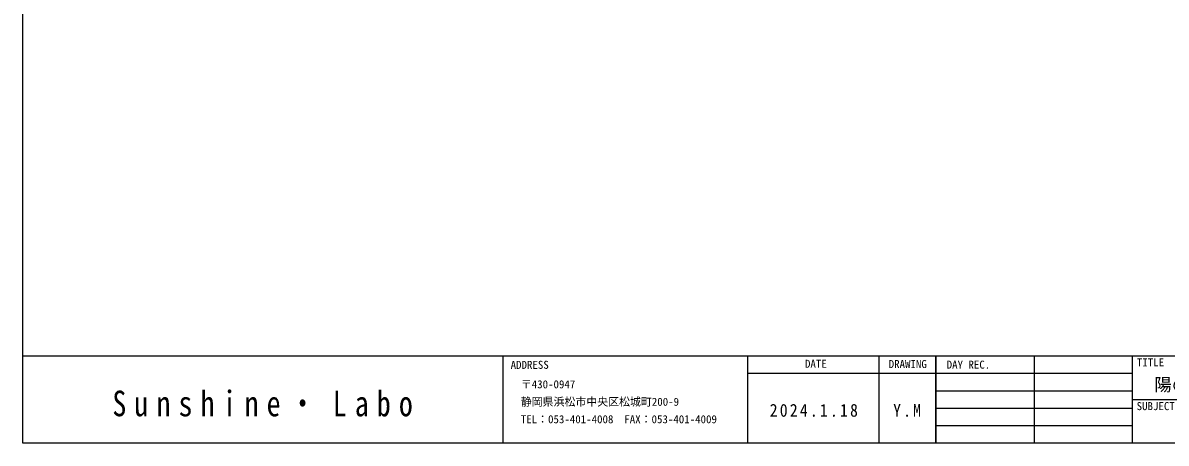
# Model space of a CAD drawing. Units: millimetres on the paper, enlarged 10 times. Extents: x -4356 to 3884, y -2974 to 2806.
# Drawn here: x -4356 to -1739, y -4 to 957 of the extents above; entities that cross this region are included whole.
import ezdxf
from ezdxf.enums import TextEntityAlignment as Align

# ---------------------------------------------------------------- set-up
doc = ezdxf.new("R2010")
doc.units = ezdxf.units.MM
doc.header["$LTSCALE"] = 10
doc.layers.add('F-0', color=7, linetype='Continuous')
doc.styles.add('ＭＳ ゴシック', font='')
doc.styles.add('ＭＳ 明朝', font='')
doc.styles.add('ＭＳ Ｐゴシック', font='')
doc.styles.get('ＭＳ ゴシック').set_extended_font_data('MS Gothic')
doc.styles.get('ＭＳ 明朝').set_extended_font_data('MS Mincho')
doc.styles.get('ＭＳ Ｐゴシック').set_extended_font_data('MS PGothic')

msp = doc.modelspace()

# ---------------------------------------------------------------- linework, layer by layer
at = {"layer": 'F-0', "color": 5}
for p, q in [((-4356.26, 195.5), (-316.26, 195.5)), ((-316.26, -4.5), (-4356.26, -4.5))]:
    msp.add_line(p, q, dxfattribs=at)
at = {"layer": 'F-0', "color": 2}
for p, q in [((-3256.26, -4.5), (-3256.26, 195.5)), ((-3256.26, -4.5), (-3256.26, 195.5)), ((-2696.26, -4.5), (-2696.26, 195.5)), ((-2696.26, -4.5), (-2696.26, 195.5)), ((-2396.26, 195.5), (-2396.26, -4.5)), ((-2266.26, -4.5), (-2266.26, 195.5)), ((-1816.26, 195.5), (-1816.26, -4.5)), ((-2696.26, 155.5), (-2266.26, 155.5)), ((-2266.26, 155.5), (-1816.26, 155.5)), ((-2266.26, 115.5), (-1816.26, 115.5)), ((-1816.26, 95.5), (-316.26, 95.5)), ((-2266.26, 75.5), (-1816.26, 75.5)), ((-2266.26, 35.5), (-1816.26, 35.5))]:
    msp.add_line(p, q, dxfattribs=at)
at = {"layer": 'F-0'}
for p, q in [((-2266.26, 195.5), (-2266.26, -4.5)), ((-2041.26, 195.5), (-2041.26, -4.5))]:
    msp.add_line(p, q, dxfattribs=at)
at = {"layer": 'F-0', "color": 5}
msp.add_lwpolyline([(-4356.26, -4.5), (-4356.26, 2805.5), (-316.26, 2805.5)], dxfattribs=at)

# ---------------------------------------------------------------- texts
at = {"layer": 'F-0', "color": 4, "style": 'ＭＳ ゴシック'}
for s, p in [('ADDRESS', (-3239.48, 159.99)), ('DATE', (-2565.59, 162.38)), ('DRAWING', (-2373.95, 161.83)), ('DAY REC.', (-2241.26, 160.5)), ('TITLE', (-1805.74, 165.71)), ('〒430-0947', (-3216.26, 115.5)), ('静岡県浜松市中央区松城町200-9', (-3216.26, 75.5)), ('SUBJECT', (-1806.26, 65.5)), ('TEL：053-401-4008  FAX：053-401-4009', (-3216.26, 35.5))]:
    msp.add_text(s, height=18.33, dxfattribs=at).set_placement(p, align=Align.BOTTOM_LEFT)
at = {"layer": 'F-0', "style": 'ＭＳ Ｐゴシック'}
msp.add_text('陽のまど・集熱パネル', height=29.33, dxfattribs=at).set_placement((-1765.87, 105.89), align=Align.BOTTOM_LEFT)
at = {"layer": 'F-0', "color": 2, "insert": (-4151.23, 55.82), "char_height": 58.65, "attachment_point": 7, "style": 'ＭＳ 明朝'}
msp.add_mtext('\\T1.58;\\W0.8;Sunshine・Labo', dxfattribs=at)
at = {"layer": 'F-0', "char_height": 29.33, "attachment_point": 7, "style": 'ＭＳ ゴシック'}
for s, insert in [('\\T1.28;\\W0.9;2024.1.18', (-2646.26, 55.5)), ('\\T1.27;\\W0.9;Y.M', (-2363.76, 55.5))]:
    msp.add_mtext(s, dxfattribs=dict(at, insert=insert))

doc.saveas('drawing.dxf')
